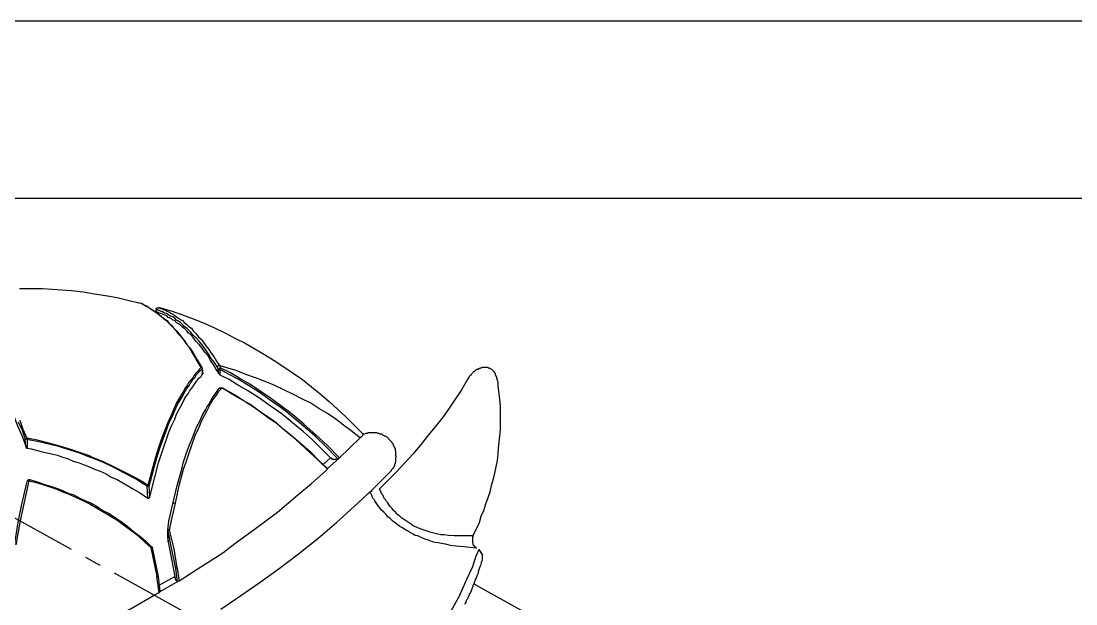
# Model space of a CAD drawing. Extents: x 2731 to 3325, y 756 to 1176.
# Drawn here: x 3014.5 to 3127.5, y 1113.7 to 1176.2 of the extents above; entities that cross this region are included whole.
import ezdxf

# ---------------------------------------------------------------- set-up
doc = ezdxf.new("R2010")
doc.units = 0
doc.header["$LTSCALE"] = 7
doc.header["$MEASUREMENT"] = 0
doc.linetypes.add('CENTER', pattern=[2, 1.25, -0.25, 0.25, -0.25])
doc.layers.get('0').update_dxf_attribs({"color": 2, "linetype": 'CONTINUOUS'})
for name, color, linetype in [('CENTER', 1, 'CENTER'), ('D', 2, 'CONTINUOUS'), ('Layer 1', 7, 'CONTINUOUS')]:
    doc.layers.add(name, color=color, linetype=linetype)

# ---------------------------------------------------------------- blocks, each defined once
blk = doc.blocks.new('BORDER')
blk.add_line((1, 1), (0, 1))

msp = doc.modelspace()

# ---------------------------------------------------------------- linework, layer by layer
at = {"color": 4}
msp.add_line((2757, 1157.2), (3311, 1157.2), dxfattribs=at)
at = {"color": 7, "linetype": 'Continuous'}
for points in [[(3014.31, 1147.52), (3015.69, 1147.52), (3016.79, 1147.52), (3017.82, 1147.45), (3018.85, 1147.38), (3019.88, 1147.31), (3021.12, 1147.17), (3022.35, 1146.97), (3023.52, 1146.76), (3024.76, 1146.55), (3025.93, 1146.28), (3027.09, 1146)], [(3029.22, 1145.52), (3030.67, 1145.11), (3031.77, 1144.7), (3032.93, 1144.29), (3034.1, 1143.81), (3035.2, 1143.32), (3036.3, 1142.77), (3037.4, 1142.22), (3038.5, 1141.68), (3039.53, 1141.06), (3040.56, 1140.44), (3041.59, 1139.82), (3042.62, 1139.13), (3043.65, 1138.45), (3044.62, 1137.76), (3045.58, 1137), (3046.54, 1136.25), (3047.5, 1135.42), (3048.4, 1134.6), (3049.29, 1133.77), (3050.11, 1132.95), (3051.14, 1131.92)], [(3050.8, 1131.5), (3050.66, 1131.64), (3049.84, 1132.26), (3049.01, 1132.88), (3048.19, 1133.5), (3047.3, 1134.12), (3046.4, 1134.67), (3045.51, 1135.22), (3044.55, 1135.7), (3043.59, 1136.18), (3042.62, 1136.66), (3041.66, 1137.14), (3040.63, 1137.55), (3039.6, 1137.96), (3038.57, 1138.31), (3037.54, 1138.72), (3036.65, 1138.99), (3035.75, 1139.27), (3035.89, 1138.99)], [(3062.9, 1120.99), (3063.31, 1121.82), (3063.58, 1122.43), (3063.79, 1123.12), (3064.06, 1123.74), (3064.27, 1124.43), (3064.54, 1125.11), (3064.75, 1125.73), (3064.89, 1126.42), (3065.09, 1127.11), (3065.23, 1127.73), (3065.37, 1128.41), (3065.51, 1129.1), (3065.58, 1129.79), (3065.64, 1130.41), (3065.71, 1131.09), (3065.78, 1131.71), (3065.85, 1132.4), (3065.85, 1133.02), (3065.85, 1133.7), (3065.85, 1134.32), (3065.85, 1134.94), (3065.78, 1135.63), (3065.58, 1137.14), (3065.58, 1137.48), (3065.51, 1137.62), (3065.51, 1137.69), (3065.51, 1137.76), (3065.44, 1137.83), (3065.44, 1137.9), (3065.44, 1137.96), (3065.44, 1138.03), (3065.37, 1138.1), (3065.37, 1138.17), (3065.3, 1138.24), (3065.3, 1138.31), (3065.3, 1138.38), (3065.23, 1138.45), (3065.23, 1138.51), (3065.16, 1138.51), (3065.16, 1138.58), (3065.09, 1138.65), (3065.03, 1138.72), (3064.96, 1138.79), (3064.89, 1138.86), (3064.82, 1138.93), (3064.75, 1138.93), (3064.68, 1138.99), (3064.61, 1138.99), (3064.54, 1138.99), (3064.48, 1139.06), (3064.41, 1139.06), (3064.34, 1139.06), (3064.27, 1139.06), (3064.2, 1139.06), (3064.13, 1139.06), (3064.06, 1139.06), (3064, 1139.06), (3063.93, 1139.06), (3063.86, 1139.06), (3063.79, 1138.99), (3063.72, 1138.99), (3063.65, 1138.99), (3063.58, 1138.93), (3063.51, 1138.93), (3063.45, 1138.93), (3063.45, 1138.86), (3063.38, 1138.86), (3063.31, 1138.86), (3063.24, 1138.79), (3063.17, 1138.72), (3063.1, 1138.72), (3063.1, 1138.65), (3063.03, 1138.58), (3062.96, 1138.58), (3062.9, 1138.51), (3062.83, 1138.45), (3062.76, 1138.38), (3062.69, 1138.31), (3062.69, 1138.24), (3062.62, 1138.24), (3062.55, 1138.17), (3062.48, 1138.1), (3062.48, 1138.03), (3062.41, 1137.96), (3062.35, 1137.83), (3061.8, 1136.93), (3061.66, 1136.66), (3060.56, 1135.01), (3059.8, 1133.91), (3058.98, 1132.88), (3058.15, 1131.85), (3057.33, 1130.82), (3056.5, 1129.79), (3055.61, 1128.82), (3054.72, 1127.86), (3053.82, 1126.97), (3052.93, 1126.08)], [(3035.89, 1113.16), (3038.02, 1114.6), (3040.08, 1116.04), (3042.14, 1117.49), (3044.2, 1119.07), (3046.27, 1120.72), (3048.26, 1122.43), (3050.18, 1124.15), (3052.11, 1125.94), (3053.96, 1127.79), (3054.03, 1127.86), (3054.1, 1127.93), (3054.17, 1128), (3054.17, 1128.07), (3054.24, 1128.14), (3054.31, 1128.21), (3054.37, 1128.28), (3054.37, 1128.34), (3054.44, 1128.41), (3054.44, 1128.48), (3054.51, 1128.55), (3054.51, 1128.69), (3054.58, 1128.76), (3054.58, 1128.82), (3054.58, 1128.89), (3054.65, 1129.03), (3054.65, 1129.1), (3054.65, 1129.17), (3054.65, 1129.24), (3054.65, 1129.37), (3054.65, 1129.44), (3054.72, 1129.51), (3054.65, 1129.58), (3054.65, 1129.72), (3054.65, 1129.79), (3054.65, 1129.86), (3054.65, 1129.99), (3054.65, 1130.06), (3054.58, 1130.13), (3054.58, 1130.2), (3054.58, 1130.34), (3054.51, 1130.41), (3054.51, 1130.47), (3054.44, 1130.54), (3054.44, 1130.61), (3054.37, 1130.68), (3054.37, 1130.82), (3054.31, 1130.89), (3054.24, 1130.95), (3054.24, 1131.02), (3054.17, 1131.09), (3054.1, 1131.16), (3054.03, 1131.23), (3053.96, 1131.3), (3053.89, 1131.37), (3053.89, 1131.44), (3053.82, 1131.44), (3053.76, 1131.5), (3053.69, 1131.57), (3053.62, 1131.64), (3053.48, 1131.71), (3053.41, 1131.71), (3053.34, 1131.78), (3053.27, 1131.78), (3053.21, 1131.85), (3053.14, 1131.92), (3053.07, 1131.92), (3052.93, 1131.92), (3052.86, 1131.99), (3052.79, 1131.99), (3052.73, 1131.99), (3052.59, 1132.05), (3052.52, 1132.05), (3052.45, 1132.05), (3052.38, 1132.05), (3052.24, 1132.05), (3052.18, 1132.05), (3052.11, 1132.05), (3051.97, 1132.05), (3051.9, 1132.05), (3051.83, 1132.05), (3051.76, 1132.05), (3051.63, 1132.05), (3051.56, 1131.99), (3051.49, 1131.99), (3051.42, 1131.99), (3051.28, 1131.92), (3051.21, 1131.92), (3051.14, 1131.92)], [(3050.8, 1131.5), (3048.6, 1129.37), (3048.53, 1129.37), (3048.53, 1129.31)], [(3051.14, 1131.92), (3051.14, 1131.85), (3051.08, 1131.85), (3051.01, 1131.71), (3050.94, 1131.64), (3050.8, 1131.5)], [(3051.14, 1131.92), (3051.14, 1131.92)], [(3031.42, 1116.18), (3033.35, 1117.42), (3036.1, 1119.2), (3037.4, 1120.17), (3039.46, 1121.68), (3041.94, 1123.53), (3044.14, 1125.39), (3045.58, 1126.63), (3047.16, 1128), (3047.3, 1128.14)], [(3062.9, 1120.99), (3062.9, 1120.92), (3062.83, 1120.92), (3062.83, 1120.85), (3062.83, 1120.78), (3062.83, 1120.72), (3062.83, 1120.65), (3062.83, 1120.58), (3062.83, 1120.51), (3062.83, 1120.44), (3062.83, 1120.37), (3062.83, 1120.3), (3062.83, 1120.24), (3062.9, 1120.17), (3062.9, 1120.1), (3062.9, 1120.03), (3062.96, 1120.03), (3062.96, 1119.96), (3063.03, 1119.96), (3063.03, 1119.89), (3063.1, 1119.82), (3063.17, 1119.82), (3063.17, 1119.75), (3063.24, 1119.75), (3063.24, 1119.69)], [(3063.24, 1119.69), (3063.24, 1119.69)], [(3063.51, 1119.55), (3063.93, 1118.93)], [(3063.93, 1118.38), (3063.93, 1118.45), (3063.93, 1118.52), (3063.93, 1118.59), (3063.93, 1118.65), (3063.93, 1118.72), (3063.93, 1118.79), (3063.93, 1118.86), (3063.93, 1118.93), (3063.93, 1119), (3063.86, 1119.07), (3063.86, 1119.14), (3063.79, 1119.2), (3063.79, 1119.27), (3063.72, 1119.34), (3063.65, 1119.41), (3063.58, 1119.48), (3063.51, 1119.55)], [(3063.51, 1119.55), (3063.51, 1119.55)], [(3063.79, 1118.1), (3063.72, 1117.83), (3063.65, 1117.69), (3063.45, 1117.14)], [(3063.65, 1117.69), (3063.65, 1117.69)], [(3063.72, 1117.83), (3063.72, 1117.83)], [(3063.86, 1118.31), (3063.79, 1118.17)], [(3063.79, 1118.17), (3063.79, 1118.1)], [(3063.86, 1118.38), (3063.86, 1118.38)], [(3063.86, 1118.38), (3063.86, 1118.31)], [(3063.93, 1118.38), (3063.86, 1118.38)], [(3063.86, 1118.31), (3063.86, 1118.31)], [(3063.86, 1118.31), (3063.86, 1118.31)], [(3063.93, 1118.38), (3063.93, 1118.38)], [(3063.31, 1116.73), (3063.31, 1116.66), (3063.24, 1116.59), (3063.24, 1116.52)], [(3063.24, 1116.59), (3063.24, 1116.59)], [(3063.45, 1117.01), (3063.31, 1116.73)], [(3063.31, 1116.73), (3063.31, 1116.73)], [(3063.31, 1116.73), (3063.31, 1116.73)], [(3063.31, 1116.66), (3063.31, 1116.66)], [(3063.45, 1117.14), (3063.45, 1117.07), (3063.45, 1117.01)], [(3063.45, 1117.14), (3063.45, 1117.14)], [(3063.45, 1117.14), (3063.45, 1117.14)], [(3063.45, 1117.07), (3063.45, 1117.07)], [(3031.22, 1116.11), (3031.29, 1116.11), (3029.36, 1115.01)], [(3031.29, 1116.11), (3031.35, 1116.18), (3031.42, 1116.18)], [(3031.29, 1116.11), (3031.29, 1116.11)], [(3062.9, 1115.56), (3062.62, 1114.94), (3062.55, 1114.81)], [(3062.96, 1115.84), (3062.96, 1115.77), (3062.9, 1115.7), (3062.9, 1115.63)], [(3062.9, 1115.7), (3062.9, 1115.7)], [(3062.9, 1115.63), (3062.9, 1115.56)], [(3063.24, 1116.46), (3063.17, 1116.39), (3063.17, 1116.32), (3063.1, 1116.25), (3063.1, 1116.18), (3063.1, 1116.11), (3063.03, 1116.04), (3063.03, 1115.91), (3062.96, 1115.84)], [(3062.96, 1115.77), (3062.96, 1115.77)], [(3063.03, 1116.04), (3063.03, 1116.04)], [(3063.03, 1115.91), (3063.03, 1115.91)], [(3063.1, 1116.25), (3063.1, 1116.25)], [(3063.1, 1116.18), (3063.1, 1116.18)], [(3063.1, 1116.11), (3063.1, 1116.11)], [(3063.17, 1116.39), (3063.17, 1116.39)], [(3063.17, 1116.32), (3063.17, 1116.32)], [(3063.24, 1116.52), (3063.24, 1116.46)], [(3012.53, 1107.38), (3012.53, 1107.32), (3012.59, 1107.32), (3012.66, 1107.32), (3012.73, 1107.32), (3015.55, 1108.35), (3017.34, 1109.1), (3019.12, 1109.86), (3020.84, 1110.61), (3023.73, 1111.99), (3026.27, 1113.23), (3028.67, 1114.6), (3029.29, 1114.94)], [(3029.29, 1114.94), (3029.36, 1114.94), (3029.36, 1115.01)], [(3029.29, 1114.94), (3029.29, 1114.94)], [(3029.36, 1115.01), (3029.36, 1115.08)], [(3029.36, 1115.01), (3029.36, 1115.01)], [(3062.55, 1114.81), (3062.48, 1114.74), (3062.48, 1114.6), (3062.41, 1114.53), (3062.35, 1114.39), (3062.35, 1114.33), (3062.28, 1114.19), (3062.21, 1114.12), (3062.14, 1113.98), (3062.14, 1113.91)], [(3062.35, 1114.39), (3062.35, 1114.39)], [(3062.35, 1114.33), (3062.35, 1114.33)], [(3062.41, 1114.53), (3062.41, 1114.53)], [(3062.48, 1114.74), (3062.48, 1114.74)], [(3062.48, 1114.6), (3062.48, 1114.6)], [(3062.62, 1114.94), (3062.62, 1114.94)], [(3062.14, 1113.84), (3062.07, 1113.78), (3062, 1113.64)], [(3062.07, 1113.78), (3062.07, 1113.78)], [(3062.14, 1113.98), (3062.14, 1113.98)], [(3062.14, 1113.91), (3062.14, 1113.84)], [(3062.21, 1114.12), (3062.21, 1114.12)], [(3062.28, 1114.19), (3062.28, 1114.19)]]:
    msp.add_lwpolyline(points, dxfattribs=at)
msp.add_lwpolyline([(3062.99, 1115.86), (3200.96, 1038.94, -0.412741), (3201.16, 1038.26), (3197.44, 1031.52)], format="xyb", dxfattribs=at)
at = {"layer": 'CENTER'}
msp.add_line((2999.95, 1130.6), (3237.3, 999.05), dxfattribs=at)
at = {"layer": 'D'}
for points in [[(3027.09, 1146), (3027.16, 1146), (3027.37, 1145.94), (3027.57, 1145.8), (3027.71, 1145.73), (3027.92, 1145.59), (3028.12, 1145.52), (3028.33, 1145.39), (3028.54, 1145.25), (3028.74, 1145.11), (3029.02, 1144.97), (3029.29, 1144.7), (3029.57, 1144.49), (3029.84, 1144.29), (3030.12, 1144.08), (3030.32, 1143.81), (3030.6, 1143.6), (3030.8, 1143.32), (3031.15, 1142.98), (3031.42, 1142.64), (3031.7, 1142.29), (3031.97, 1141.95), (3032.25, 1141.54), (3032.52, 1141.19), (3032.93, 1140.64), (3033.35, 1139.89), (3033.9, 1138.99)], [(3027.09, 1146), (3027.3, 1145.94), (3027.51, 1145.87), (3027.71, 1145.73), (3027.92, 1145.66), (3028.12, 1145.52), (3028.33, 1145.39), (3028.47, 1145.32), (3028.67, 1145.18), (3028.95, 1144.97), (3029.22, 1144.77), (3029.5, 1144.56), (3029.77, 1144.29), (3030.05, 1144.08), (3030.25, 1143.87), (3030.53, 1143.6), (3030.74, 1143.39), (3031.01, 1143.05), (3031.29, 1142.71), (3031.63, 1142.36), (3031.9, 1142.02), (3032.18, 1141.61), (3032.45, 1141.26), (3032.8, 1140.64), (3033.28, 1139.89)], [(3028.88, 1145.04), (3028.95, 1145.04)], [(3028.95, 1145.25), (3028.95, 1145.32), (3028.95, 1145.39), (3029.02, 1145.39), (3029.02, 1145.45), (3029.09, 1145.45), (3029.16, 1145.45)], [(3035.48, 1139.13), (3035.2, 1139.61), (3034.86, 1140.03), (3034.58, 1140.44), (3034.38, 1140.78), (3034.1, 1141.19), (3033.83, 1141.54), (3033.55, 1141.88), (3033.28, 1142.22), (3032.93, 1142.5), (3032.66, 1142.84), (3032.45, 1143.05), (3032.25, 1143.26), (3031.97, 1143.46), (3031.77, 1143.67), (3031.56, 1143.87), (3031.35, 1144.01), (3031.15, 1144.15), (3030.94, 1144.35), (3030.74, 1144.49), (3030.46, 1144.56), (3030.25, 1144.7), (3030.05, 1144.84), (3029.84, 1144.9), (3029.64, 1145.04), (3029.57, 1145.04), (3029.43, 1145.11), (3029.29, 1145.18), (3029.22, 1145.18), (3029.09, 1145.25), (3028.95, 1145.25), (3028.95, 1145.32), (3029.02, 1145.32), (3029.02, 1145.39), (3029.02, 1145.45), (3029.09, 1145.45), (3029.16, 1145.45), (3029.22, 1145.45)], [(3028.95, 1145.04), (3028.95, 1145.25)], [(3028.95, 1145.25), (3028.95, 1145.25)], [(3028.95, 1145.25), (3028.95, 1145.25)], [(3029.02, 1144.97), (3028.95, 1145.25)], [(3028.95, 1145.25), (3028.95, 1145.25)], [(3035.82, 1138.24), (3035.82, 1138.31), (3035.75, 1138.31), (3035.75, 1138.38), (3035.68, 1138.38), (3035.68, 1138.45), (3035.34, 1138.93), (3035.06, 1139.41), (3034.79, 1139.82), (3034.52, 1140.3), (3034.17, 1140.71), (3033.9, 1141.13), (3033.55, 1141.54), (3033.21, 1141.88), (3032.93, 1142.29), (3032.59, 1142.64), (3032.38, 1142.77), (3032.25, 1142.98), (3032.04, 1143.19), (3031.84, 1143.32), (3031.7, 1143.46), (3031.56, 1143.6), (3031.35, 1143.74), (3031.22, 1143.81), (3031.08, 1143.94), (3030.94, 1144.08), (3030.74, 1144.15), (3030.6, 1144.29), (3030.46, 1144.35), (3030.25, 1144.42), (3030.12, 1144.56), (3029.98, 1144.63), (3029.77, 1144.7), (3029.64, 1144.77), (3029.43, 1144.84), (3029.29, 1144.9), (3029.16, 1144.97), (3029.02, 1144.97), (3028.95, 1145.04)], [(3029.22, 1145.45), (3029.36, 1145.45), (3029.43, 1145.39), (3029.57, 1145.39), (3029.64, 1145.32), (3029.77, 1145.25), (3029.91, 1145.25), (3030.12, 1145.11), (3030.32, 1145.04), (3030.53, 1144.9), (3030.74, 1144.77), (3030.94, 1144.63), (3031.15, 1144.49), (3031.35, 1144.35), (3031.56, 1144.22), (3031.77, 1144.08), (3031.97, 1143.87), (3032.25, 1143.67), (3032.45, 1143.46), (3032.73, 1143.26), (3032.93, 1142.98), (3033.21, 1142.71), (3033.48, 1142.36), (3033.76, 1142.09), (3034.03, 1141.74), (3034.31, 1141.33), (3034.58, 1140.99), (3034.86, 1140.58), (3035.13, 1140.23), (3035.41, 1139.75), (3035.75, 1139.27), (3035.68, 1139.27), (3035.61, 1139.27), (3035.61, 1139.2), (3035.55, 1139.2), (3035.48, 1139.13)], [(3008.06, 1142.71), (3008.4, 1142.36), (3008.75, 1141.95), (3009.09, 1141.61), (3009.43, 1141.19), (3009.64, 1140.85), (3009.91, 1140.51), (3010.4, 1139.89), (3010.81, 1139.27), (3011.22, 1138.58), (3011.63, 1137.9), (3012.04, 1137.14), (3012.46, 1136.45), (3012.8, 1135.63), (3013.21, 1134.87), (3013.69, 1133.84), (3014.11, 1132.81), (3014.59, 1131.71), (3015, 1130.61), (3015, 1130.54), (3015, 1130.47), (3015.07, 1130.47), (3015.07, 1130.41), (3015.14, 1130.41)], [(3033.35, 1139.89), (3033.28, 1139.89)], [(3033.9, 1138.99), (3033.9, 1139.06), (3033.83, 1139.06), (3033.76, 1139.06), (3033.28, 1139.89)], [(3033.35, 1139.89), (3033.35, 1139.89)], [(3035.75, 1139.27), (3035.75, 1139.27)], [(3033.76, 1139.06), (3033.55, 1138.86), (3033.42, 1138.65), (3033.21, 1138.45), (3033, 1138.17), (3032.87, 1137.96), (3032.66, 1137.69), (3032.45, 1137.48), (3032.32, 1137.21), (3032.11, 1136.93), (3031.84, 1136.45), (3031.56, 1135.97), (3031.15, 1135.28), (3030.8, 1134.53), (3030.53, 1133.84), (3030.19, 1133.15), (3029.91, 1132.4), (3029.64, 1131.71), (3029.22, 1130.47), (3028.88, 1129.44), (3028.61, 1128.41), (3028.06, 1126.42), (3028.12, 1126.42), (3028.19, 1126.42), (3028.19, 1126.35)], [(3028.26, 1125.18), (3028.19, 1126.35), (3028.74, 1128.34), (3029.02, 1129.37), (3029.36, 1130.41), (3029.77, 1131.57), (3030.05, 1132.33), (3030.32, 1133.09), (3030.67, 1133.77), (3030.94, 1134.46), (3031.29, 1135.15), (3031.7, 1135.83), (3031.97, 1136.31), (3032.25, 1136.8), (3032.45, 1137.07), (3032.59, 1137.35), (3032.8, 1137.62), (3032.93, 1137.83), (3033.14, 1138.03), (3033.28, 1138.31), (3033.48, 1138.51), (3033.69, 1138.72), (3033.9, 1138.93), (3033.9, 1138.31)], [(3028.26, 1125.18), (3028.81, 1127.31), (3029.22, 1128.82), (3029.7, 1130.34), (3030.05, 1131.37), (3030.32, 1132.12), (3030.6, 1132.81), (3030.94, 1133.5), (3031.15, 1134.05), (3031.42, 1134.6), (3031.7, 1135.08), (3031.97, 1135.63), (3032.18, 1135.97), (3032.38, 1136.25), (3032.52, 1136.52), (3032.73, 1136.8), (3032.87, 1137), (3033.07, 1137.28), (3033.21, 1137.48), (3033.42, 1137.76), (3033.55, 1137.96), (3033.76, 1138.1), (3033.9, 1138.31), (3033.9, 1138.38), (3033.97, 1138.38)], [(3033.76, 1139.06), (3033.76, 1139.06)], [(3033.76, 1139.06), (3033.83, 1139.06), (3033.83, 1138.99), (3033.9, 1138.99), (3033.9, 1138.93)], [(3033.9, 1138.99), (3033.9, 1138.99)], [(3033.9, 1138.99), (3033.9, 1138.93)], [(3033.9, 1138.99), (3033.9, 1138.99)], [(3033.9, 1138.93), (3033.97, 1138.38)], [(3033.9, 1138.93), (3033.9, 1138.93)], [(3033.9, 1138.31), (3033.9, 1138.31)], [(3035.48, 1139.13), (3035.61, 1138.86), (3035.82, 1138.86)], [(3048.6, 1129.37), (3047.3, 1130.68), (3046.06, 1131.85), (3044.82, 1132.95), (3043.79, 1133.84), (3043.1, 1134.39), (3042.42, 1134.87), (3041.32, 1135.7), (3040.08, 1136.52), (3038.98, 1137.28), (3037.81, 1137.96), (3036.85, 1138.51), (3035.89, 1138.99), (3035.82, 1138.99), (3035.75, 1138.99), (3035.75, 1138.93), (3035.68, 1138.93), (3035.68, 1138.86), (3035.61, 1138.86)], [(3035.68, 1138.45), (3035.61, 1138.86)], [(3048.4, 1129.31), (3047.16, 1130.54), (3045.99, 1131.71), (3044.69, 1132.81), (3043.65, 1133.7), (3042.97, 1134.25), (3042.35, 1134.73), (3041.18, 1135.56), (3040.01, 1136.38), (3038.84, 1137.14), (3037.68, 1137.83), (3036.78, 1138.31), (3035.82, 1138.86), (3035.89, 1138.99)], [(3035.82, 1138.24), (3035.82, 1138.86)], [(3047.64, 1129.37), (3046.68, 1130.34), (3045.72, 1131.3), (3044.69, 1132.19), (3043.79, 1132.95), (3042.9, 1133.7), (3042.35, 1134.12), (3041.18, 1134.94), (3040.01, 1135.77), (3038.84, 1136.52), (3037.68, 1137.21), (3036.78, 1137.76), (3035.82, 1138.24)], [(3035.82, 1138.24), (3035.82, 1138.24)], [(3035.89, 1138.99), (3035.89, 1138.99)], [(3030.19, 1121.61), (3030.32, 1122.57), (3030.74, 1124.43), (3031.22, 1126.42), (3031.7, 1128.14), (3031.9, 1128.96), (3032.18, 1129.79), (3032.52, 1130.75), (3032.93, 1131.71), (3033.28, 1132.67), (3033.62, 1133.29), (3033.9, 1133.91), (3034.24, 1134.53), (3034.38, 1134.8), (3034.58, 1135.08), (3034.86, 1135.56), (3035.06, 1135.9), (3035.27, 1136.18), (3035.48, 1136.52), (3035.68, 1136.8)], [(3031.01, 1124.5), (3031.42, 1126.42), (3031.9, 1128.14), (3032.18, 1128.96), (3032.45, 1129.79), (3032.8, 1130.82), (3033.14, 1131.78), (3033.55, 1132.67), (3033.83, 1133.36), (3034.17, 1133.98), (3034.45, 1134.53), (3034.65, 1134.87), (3034.79, 1135.15), (3035.06, 1135.63), (3035.27, 1135.9), (3035.48, 1136.18), (3035.68, 1136.52), (3035.96, 1136.8), (3035.89, 1136.8), (3035.82, 1136.8), (3035.75, 1136.8), (3035.68, 1136.8)], [(3035.75, 1136.8), (3035.75, 1136.86), (3035.82, 1136.86), (3035.89, 1136.86), (3035.96, 1136.86), (3036.03, 1136.86), (3036.1, 1136.86), (3036.16, 1136.8), (3037.54, 1136.04), (3038.71, 1135.28), (3039.12, 1135.01), (3040.15, 1134.32), (3041.18, 1133.64), (3041.8, 1133.15), (3042.42, 1132.6), (3043.04, 1132.12), (3043.65, 1131.64), (3044.41, 1130.95), (3045.44, 1130.06), (3046.4, 1129.1), (3047.3, 1128.21)], [(3035.75, 1136.8), (3035.75, 1136.8)], [(3047.3, 1128.14), (3046.33, 1129.1), (3045.37, 1129.99), (3044.41, 1130.89), (3043.65, 1131.57), (3043.04, 1132.05), (3042.42, 1132.6), (3041.8, 1133.09), (3041.11, 1133.57), (3040.15, 1134.25), (3039.12, 1135.01), (3038.71, 1135.28), (3037.47, 1135.97), (3036.1, 1136.8), (3036.03, 1136.8), (3035.96, 1136.8)], [(3035.96, 1136.8), (3035.96, 1136.8)], [(3036.1, 1136.8), (3036.16, 1136.8)], [(3036.1, 1136.8), (3036.1, 1136.8)], [(3014.17, 1133.22), (3014.59, 1132.33), (3014.93, 1131.37), (3015, 1131.37), (3015, 1131.44), (3015.07, 1131.44), (3015.14, 1131.44), (3014.72, 1132.4), (3014.38, 1133.36)], [(3015.14, 1131.37), (3014.93, 1131.37)], [(3015, 1130.61), (3014.93, 1131.37)], [(3014.93, 1131.37), (3014.93, 1131.37)], [(3028.06, 1126.42), (3027.44, 1126.83), (3026.82, 1127.18), (3025.65, 1127.79), (3024.41, 1128.41), (3023.31, 1128.96), (3022.08, 1129.44), (3021.8, 1129.58), (3020.84, 1129.92), (3019.81, 1130.27), (3018.64, 1130.61), (3017.47, 1130.95), (3016.37, 1131.23), (3015.27, 1131.44), (3015.14, 1131.44), (3015.14, 1131.37)], [(3028.06, 1125.05), (3027.99, 1126.35), (3027.37, 1126.69), (3026.75, 1127.11), (3025.58, 1127.73), (3024.41, 1128.34), (3023.25, 1128.89), (3022.08, 1129.37), (3021.8, 1129.44), (3020.77, 1129.86), (3019.74, 1130.2), (3018.64, 1130.54), (3017.47, 1130.82), (3016.37, 1131.09), (3015.27, 1131.3), (3015.14, 1131.37), (3015.14, 1130.41)], [(3015, 1130.61), (3015, 1130.61)], [(3015.14, 1130.41), (3015.55, 1130.34), (3016.65, 1130.06), (3017.75, 1129.79), (3018.37, 1129.65), (3018.92, 1129.44), (3019.47, 1129.31), (3020.08, 1129.03), (3020.7, 1128.82), (3021.25, 1128.62), (3021.8, 1128.41), (3022.35, 1128.14), (3022.97, 1127.93), (3023.59, 1127.66), (3024.14, 1127.31), (3024.76, 1127.04), (3025.38, 1126.69), (3025.99, 1126.35), (3026.54, 1126.01), (3027.16, 1125.66), (3028.06, 1125.05), (3028.12, 1125.05), (3028.19, 1125.05), (3028.19, 1125.11), (3028.26, 1125.11), (3028.26, 1125.18)], [(3046.82, 1128.62), (3047.64, 1129.37)], [(3047.64, 1129.37), (3047.71, 1129.37), (3047.71, 1129.31), (3047.78, 1129.31), (3047.78, 1129.24), (3047.85, 1129.24), (3047.92, 1129.24), (3047.98, 1129.24), (3048.05, 1129.24), (3048.12, 1129.24), (3048.19, 1129.24), (3048.26, 1129.24), (3048.33, 1129.24), (3048.4, 1129.24), (3048.4, 1129.31), (3048.46, 1129.31), (3048.53, 1129.31), (3047.3, 1128.21)], [(3047.64, 1129.37), (3047.64, 1129.37)], [(3047.3, 1128.14), (3047.3, 1128.21)], [(3047.3, 1128.21), (3047.3, 1128.21)], [(3047.3, 1128.14), (3047.3, 1128.14)], [(3013.76, 1119.96), (3014.17, 1122.43), (3014.52, 1124.22), (3015.14, 1126.83)], [(3013.97, 1120.03), (3014.38, 1122.43), (3014.79, 1124.29), (3015.34, 1126.9), (3015.27, 1126.9), (3015.21, 1126.9), (3015.14, 1126.9), (3015.14, 1126.83)], [(3015.14, 1126.9), (3015.21, 1126.9), (3015.21, 1126.97), (3015.27, 1126.97), (3015.27, 1127.04), (3015.34, 1127.04), (3015.41, 1127.04)], [(3015.14, 1126.9), (3015.14, 1126.9)], [(3015.41, 1127.04), (3015.34, 1126.9), (3016.24, 1126.69), (3017.13, 1126.42), (3017.68, 1126.21), (3018.3, 1126.01), (3018.92, 1125.73), (3019.47, 1125.53), (3020.08, 1125.25), (3020.7, 1124.98), (3021.32, 1124.7), (3021.94, 1124.36), (3022.56, 1124.01), (3023.18, 1123.67), (3023.86, 1123.26), (3024.48, 1122.85)], [(3015.34, 1126.9), (3015.34, 1126.9)], [(3015.41, 1127.04), (3016.31, 1126.76), (3017.13, 1126.49), (3017.75, 1126.28), (3018.37, 1126.08), (3018.92, 1125.87), (3019.53, 1125.6), (3020.15, 1125.39), (3020.77, 1125.05), (3021.39, 1124.77), (3022.01, 1124.5), (3022.63, 1124.15), (3023.25, 1123.74), (3023.93, 1123.4), (3024.55, 1122.98)], [(3027.99, 1126.35), (3028.06, 1126.42)], [(3028.19, 1126.35), (3027.99, 1126.35)], [(3028.06, 1126.42), (3028.06, 1126.42)], [(3063.24, 1119.69), (3061.93, 1119.82), (3061.11, 1119.89), (3060.49, 1119.96), (3059.94, 1120.1), (3059.53, 1120.17), (3059.18, 1120.24), (3058.84, 1120.3), (3058.57, 1120.37), (3058.22, 1120.51), (3058.02, 1120.58), (3057.74, 1120.65), (3057.47, 1120.78), (3057.26, 1120.85), (3056.99, 1120.99), (3056.71, 1121.06), (3056.5, 1121.2), (3056.23, 1121.33), (3056.09, 1121.4), (3055.89, 1121.54), (3055.61, 1121.68), (3055.34, 1121.88), (3055.06, 1122.02), (3054.79, 1122.23), (3054.58, 1122.37), (3054.31, 1122.57), (3054.1, 1122.78), (3054.03, 1122.85), (3053.76, 1123.05), (3053.55, 1123.33), (3053.34, 1123.53), (3053.07, 1123.81), (3052.93, 1124.01), (3052.73, 1124.22), (3052.59, 1124.43), (3052.52, 1124.56), (3052.38, 1124.77), (3052.31, 1124.91), (3052.18, 1125.05), (3052.11, 1125.18), (3052.11, 1125.25), (3052.04, 1125.39), (3051.97, 1125.53), (3051.9, 1125.6), (3051.9, 1125.73)], [(3062.9, 1120.99), (3061.66, 1120.99), (3060.9, 1120.99), (3060.28, 1121.06), (3059.8, 1121.13), (3059.46, 1121.13), (3059.12, 1121.2), (3058.84, 1121.27), (3058.57, 1121.33), (3058.29, 1121.4), (3058.09, 1121.47), (3057.88, 1121.54), (3057.67, 1121.61), (3057.47, 1121.68), (3057.26, 1121.75), (3057.05, 1121.82), (3056.85, 1121.95), (3056.64, 1122.02), (3056.5, 1122.09), (3056.3, 1122.23), (3056.09, 1122.37), (3055.89, 1122.5), (3055.68, 1122.64), (3055.47, 1122.78), (3055.27, 1122.91), (3055.06, 1123.12), (3054.86, 1123.26), (3054.79, 1123.33), (3054.58, 1123.53), (3054.37, 1123.74), (3054.24, 1123.95), (3054.03, 1124.15), (3053.89, 1124.36), (3053.76, 1124.56), (3053.62, 1124.7), (3053.55, 1124.84), (3053.41, 1124.98), (3053.34, 1125.11), (3053.27, 1125.32), (3053.21, 1125.39), (3053.14, 1125.53), (3053.07, 1125.6), (3053.07, 1125.73), (3053, 1125.8), (3053, 1125.87), (3052.93, 1125.94), (3052.93, 1126.08)], [(3028.06, 1125.05), (3028.06, 1125.05)], [(3030.39, 1121.61), (3030.6, 1122.64), (3031.01, 1124.5), (3030.94, 1124.5), (3030.87, 1124.5), (3030.8, 1124.5), (3030.74, 1124.5), (3030.74, 1124.43)], [(3028.47, 1119.82), (3028.4, 1119.75), (3027.78, 1120.3), (3027.09, 1120.92), (3026.48, 1121.4), (3025.86, 1121.88), (3025.17, 1122.37), (3024.48, 1122.85)], [(3024.55, 1122.98), (3025.24, 1122.5), (3025.93, 1122.02), (3026.54, 1121.47), (3027.16, 1120.99), (3027.85, 1120.44), (3028.47, 1119.82)], [(3030.19, 1121.61), (3030.19, 1121.68), (3030.25, 1121.68), (3030.32, 1121.68), (3030.39, 1121.68), (3030.39, 1121.61)], [(3030.19, 1121.54), (3030.19, 1121.61)], [(3031.22, 1117.56), (3030.87, 1119.62), (3030.39, 1121.61), (3030.32, 1121.61), (3030.25, 1121.61), (3030.19, 1121.61), (3030.19, 1121.54)], [(3030.19, 1121.61), (3030.19, 1121.61)], [(3030.19, 1120.72), (3030.19, 1121.54)], [(3030.19, 1121.54), (3030.19, 1121.54)], [(3030.25, 1120.37), (3030.19, 1121.54), (3030.6, 1119.55), (3031.01, 1117.49)], [(3030.39, 1121.61), (3030.39, 1121.61)], [(3030.19, 1120.72), (3030.19, 1120.72)], [(3030.19, 1120.72), (3030.19, 1120.65), (3030.25, 1120.51), (3030.25, 1120.44), (3030.25, 1120.37)], [(3030.25, 1120.37), (3030.94, 1116.66)], [(3028.4, 1119.75), (3029.02, 1116.66), (3029.09, 1116.66), (3029.16, 1116.66)], [(3028.4, 1119.75), (3028.4, 1119.75)], [(3028.4, 1119.75), (3028.47, 1119.75), (3028.54, 1119.75)], [(3028.47, 1119.82), (3028.54, 1119.82), (3028.54, 1119.75)], [(3028.54, 1119.75), (3029.16, 1116.66)], [(3063.51, 1119.55), (3063.17, 1118.72), (3062.83, 1117.69), (3062.21, 1116.32), (3061.8, 1115.42), (3061.38, 1114.46), (3060.9, 1113.57), (3060.28, 1112.47), (3059.6, 1111.23), (3058.84, 1110.06), (3058.09, 1108.9), (3057.26, 1107.8), (3056.71, 1106.97), (3056.09, 1106.22), (3055.34, 1105.32), (3054.65, 1104.5), (3053.82, 1103.67), (3053.07, 1102.85), (3052.45, 1102.23), (3051.76, 1101.54)], [(3029.02, 1116.66), (3029.02, 1116.66)], [(3029.29, 1114.94), (3029.02, 1116.66)], [(3029.16, 1116.66), (3029.36, 1115.08)], [(3029.29, 1115.7), (3030.94, 1116.66)], [(3031.22, 1116.11), (3031.22, 1116.18), (3031.15, 1116.18), (3031.15, 1116.25), (3031.08, 1116.25), (3031.08, 1116.32), (3031.01, 1116.32), (3031.01, 1116.39), (3031.01, 1116.46), (3031.01, 1116.52), (3030.94, 1116.52), (3030.94, 1116.59), (3030.94, 1116.66)], [(3031.01, 1117.49), (3031.08, 1117.49), (3031.15, 1117.56), (3031.22, 1117.56)], [(3031.01, 1117.49), (3031.22, 1116.11)], [(3031.01, 1117.49), (3031.01, 1117.49)], [(3031.22, 1117.56), (3031.42, 1116.18)], [(3031.22, 1116.11), (3031.22, 1116.11)], [(3031.22, 1116.11), (3031.22, 1116.11)]]:
    msp.add_lwpolyline(points, dxfattribs=at)
at = {"layer": 'Layer 1', "color": 7, "lineweight": 25}
for points in [[(3027.09, 1146), (3027.09, 1146)], [(3051.97, 1125.8), (3051.97, 1125.8)], [(3052.11, 1125.8), (3051.97, 1125.8), (3052.04, 1125.8), (3052.11, 1125.8)], [(3024.55, 1122.98), (3024.48, 1122.85)]]:
    msp.add_lwpolyline(points, dxfattribs=at)

# ---------------------------------------------------------------- block references
at = {"xscale": 594, "yscale": 420, "zscale": 594}
msp.add_blockref('BORDER', (2731, 756.2), dxfattribs=at)
msp.add_blockref('BORDER', (2731, 756.2), dxfattribs=at)

doc.saveas('drawing.dxf')
